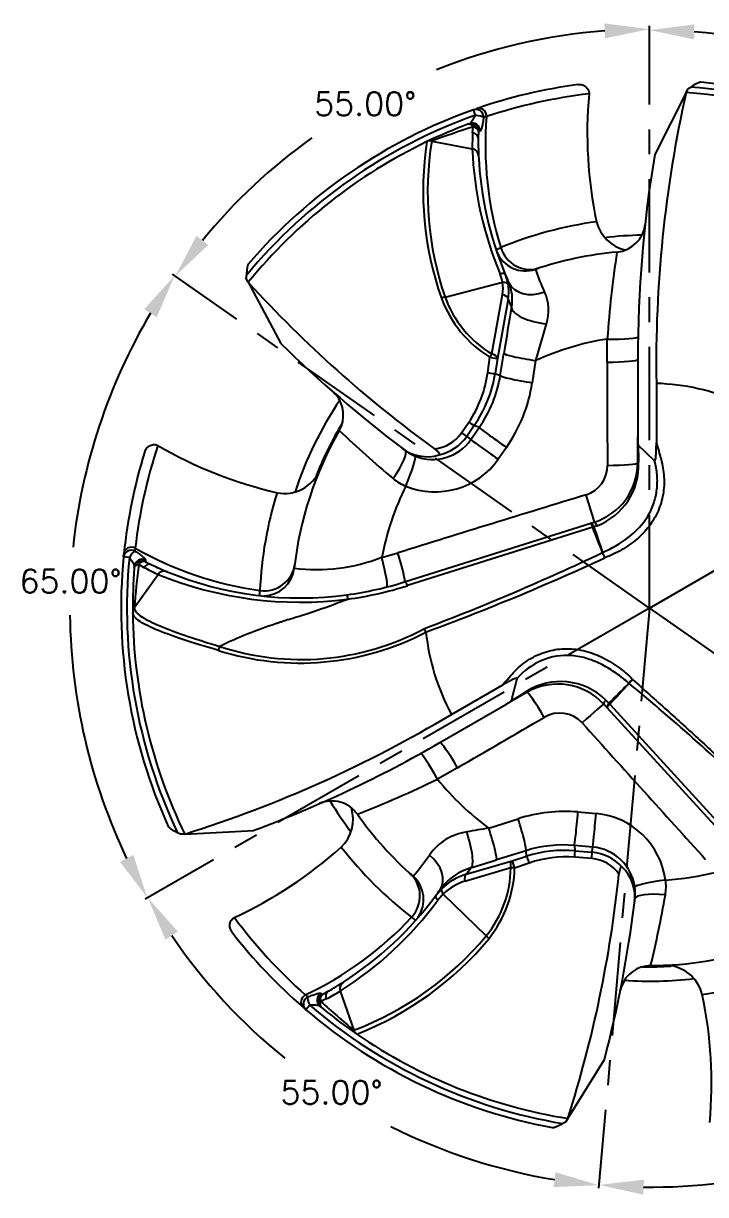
# Model space of a CAD drawing. Extents: x 0 to 22, y 0 to 19.5.
# Drawn here: x 16.077 to 18.821, y 2.826 to 7.535 of the extents above; entities that cross this region are included whole.
import ezdxf

# ---------------------------------------------------------------- set-up
doc = ezdxf.new("R2010")
doc.units = 0
doc.header["$LTSCALE"] = 0.5
doc.header["$MEASUREMENT"] = 0
doc.header["$PDMODE"] = 3
doc.linetypes.add('CENTER2', pattern=[1.125, 0.75, -0.125, 0.125, -0.125])
doc.layers.get('Defpoints').update_dxf_attribs({"color": 10, "linetype": 'CONTINUOUS'})
for name, color, linetype in [('CLine', 5, 'CENTER2'), ('Default', 7, 'CONTINUOUS'), ('Dims', 4, 'CONTINUOUS'), ('ODG-42431R1', 7, 'CONTINUOUS')]:
    doc.layers.add(name, color=color, linetype=linetype)
doc.styles.add('RomanS', font='romans')
doc.dimstyles.get("Standard").update_dxf_attribs({"dimtxt": 0.094, "dimasz": 0.18, "dimexe": 0.0625, "dimexo": 0.0625, "dimgap": 0.09, "dimtad": 0, "dimtih": 1, "dimtoh": 1, "dimdec": 4, "dimzin": 4, "dimdsep": 46, "dimtxsty": 'RomanS', "dimcen": 0.09, "dimazin": 1, "dimtfac": 1, "dimtdec": 4, "dimtofl": 0, "dimtmove": 0, "dimatfit": 0, "dimfxl": 1, "dimtolj": 1, "dimtzin": 0, "dimarcsym": 0})

# ---------------------------------------------------------------- blocks, each defined once
blk = doc.blocks.new('*D8')
at = {"layer": 'Defpoints', "color": 0, "transparency": 16777216}
for p in [(18.5952, 7.5256), (17.8629, 7.394), (16.6772, 6.5272), (18.5952, 5.1842), (18.5952, 5.1842)]:
    blk.add_point(p, dxfattribs=at)
at = {"layer": 'Dims', "color": 0, "lineweight": -2, "transparency": 16777216}
for start, end in [(94.4312, 111.5725), (125.6832, 140.5688)]:
    blk.add_arc((18.5952, 5.1842), 2.328, start, end, dxfattribs=at)
at = {"layer": 'Dims', "color": 0, "transparency": 16777216}
for points in [[(18.4142, 7.5352), (18.4165, 7.4752), (18.5952, 7.5121)], [(16.821, 6.6446), (16.7732, 6.6809), (16.6882, 6.5194)]]:
    blk.add_solid(points, dxfattribs=at)
at = {"layer": 'Dims', "color": 0, "transparency": 16777216, "insert": (17.4519, 7.2121), "char_height": 0.094, "attachment_point": 5, "style": 'RomanS'}
blk.add_mtext('\\A1;55.00°', dxfattribs=at)
blk = doc.blocks.new('*D9')
at = {"layer": 'Defpoints', "color": 0, "transparency": 16777216}
for p in [(16.6772, 6.5272), (18.5952, 5.1842), (18.5952, 5.1842), (16.2888, 4.8463), (16.5674, 4.0134)]:
    blk.add_point(p, dxfattribs=at)
at = {"layer": 'Dims', "color": 0, "lineweight": -2, "transparency": 16777216}
for start, end in [(149.4255, 173.963), (180.7091, 205.5745)]:
    blk.add_arc((18.5952, 5.1842), 2.331, start, end, dxfattribs=at)
at = {"layer": 'Dims', "color": 0, "transparency": 16777216}
for points in [[(16.5631, 6.3861), (16.6135, 6.3536), (16.6858, 6.5212)], [(16.5191, 4.1919), (16.466, 4.1639), (16.5765, 4.0187)]]:
    blk.add_solid(points, dxfattribs=at)
at = {"layer": 'Dims', "color": 0, "transparency": 16777216, "insert": (16.2667, 5.2923), "char_height": 0.094, "attachment_point": 5, "style": 'RomanS'}
blk.add_mtext('\\A1;65.00°', dxfattribs=at)
blk = doc.blocks.new('*D10')
at = {"layer": 'Defpoints', "color": 0, "transparency": 16777216}
for p in [(18.5952, 5.1842), (18.5952, 5.1842), (16.5674, 4.0134), (17.6725, 3.0452), (18.3911, 2.8516)]:
    blk.add_point(p, dxfattribs=at)
at = {"layer": 'Dims', "color": 0, "lineweight": -2, "transparency": 16777216}
for start, end in [(214.4283, 230.993), (243.4686, 260.5717)]:
    blk.add_arc((18.5952, 5.1842), 2.3295, start, end, dxfattribs=at)
at = {"layer": 'Dims', "color": 0, "transparency": 16777216}
for points in [[(16.6483, 3.8511), (16.6991, 3.8831), (16.5778, 4.0194)], [(18.2174, 2.9159), (18.2098, 2.8563), (18.3922, 2.8635)]]:
    blk.add_solid(points, dxfattribs=at)
at = {"layer": 'Dims', "color": 0, "transparency": 16777216, "insert": (17.3165, 3.237), "char_height": 0.094, "attachment_point": 5, "style": 'RomanS'}
blk.add_mtext('\\A1;55.00°', dxfattribs=at)
blk = doc.blocks.new('*D11')
at = {"layer": 'Defpoints', "color": 0, "transparency": 16777216}
for p in [(18.5952, 5.1842), (18.5952, 5.1842), (20.5132, 3.8412), (19.9306, 3.2769), (18.3911, 2.8516)]:
    blk.add_point(p, dxfattribs=at)
at = {"layer": 'Dims', "color": 0, "lineweight": -2, "transparency": 16777216}
for start, end in [(300.1483, 320.5693), (269.4307, 284.9099)]:
    blk.add_arc((18.5952, 5.1842), 2.3283, start, end, dxfattribs=at)
at = {"layer": 'Dims', "color": 0, "transparency": 16777216}
for points in [[(20.3697, 3.7235), (20.4174, 3.6872), (20.5024, 3.8487)], [(18.5706, 2.826), (18.5735, 2.886), (18.3923, 2.8647)]]:
    blk.add_solid(points, dxfattribs=at)
at = {"layer": 'Dims', "color": 0, "transparency": 16777216, "insert": (19.4879, 3.0338), "char_height": 0.094, "attachment_point": 5, "style": 'RomanS'}
blk.add_mtext('\\A1;60.00°', dxfattribs=at)
blk = doc.blocks.new('*D12')
at = {"layer": 'Defpoints', "color": 0, "transparency": 16777216}
for p in [(20.623, 6.3549), (18.5952, 5.1842), (18.5952, 5.1842), (20.8616, 4.647), (20.5132, 3.8412)]:
    blk.add_point(p, dxfattribs=at)
at = {"layer": 'Dims', "color": 0, "lineweight": -2, "transparency": 16777216}
for start, end in [(8.7397, 25.571), (329.429, 1.9661)]:
    blk.add_arc((18.5952, 5.1842), 2.3292, start, end, dxfattribs=at)
at = {"layer": 'Dims', "color": 0, "transparency": 16777216}
for points in [[(20.6697, 6.1755), (20.7228, 6.2035), (20.6123, 6.3487)], [(20.6258, 3.9833), (20.5754, 4.0158), (20.5031, 3.8482)]]:
    blk.add_solid(points, dxfattribs=at)
at = {"layer": 'Dims', "color": 0, "transparency": 16777216, "insert": (20.9142, 5.4011), "char_height": 0.094, "attachment_point": 5, "style": 'RomanS'}
blk.add_mtext('\\A1;65.00°', dxfattribs=at)
blk = doc.blocks.new('*D13')
at = {"layer": 'Defpoints', "color": 0, "transparency": 16777216}
for p in [(18.5952, 7.5256), (19.3901, 7.368), (20.623, 6.3549), (18.5952, 5.1842), (18.5952, 5.1842)]:
    blk.add_point(p, dxfattribs=at)
at = {"layer": 'Dims', "color": 0, "lineweight": -2, "transparency": 16777216}
for start, end in [(66.48, 85.5612), (34.4388, 53.0367)]:
    blk.add_arc((18.5952, 5.1842), 2.324, start, end, dxfattribs=at)
at = {"layer": 'Dims', "color": 0, "transparency": 16777216}
for points in [[(18.7739, 7.4712), (18.7762, 7.5312), (18.5952, 7.5082)], [(20.5373, 6.5144), (20.4865, 6.4824), (20.6078, 6.3462)]]:
    blk.add_solid(points, dxfattribs=at)
at = {"layer": 'Dims', "color": 0, "transparency": 16777216, "insert": (19.789, 7.1781), "char_height": 0.094, "attachment_point": 5, "style": 'RomanS'}
blk.add_mtext('\\A1;60.00°', dxfattribs=at)
blk = doc.blocks.new('SE')
at = {"layer": 'ODG-42431R1', "color": 7, "linetype": 'Continuous'}
for p, q in [((7.8124, 8.292), (7.6861, 8.0436)), ((7.8124, 8.292), (7.8203, 8.3076)), ((6.957, 8.2229), (6.9696, 8.2273)), ((6.9648, 8.2008), (6.957, 8.2229)), ((7.0095, 8.1955), (6.9976, 8.1913)), ((6.9349, 8.165), (6.9417, 8.1675)), ((6.9537, 8.1307), (6.9557, 8.155)), ((6.9771, 8.1349), (6.9762, 8.1083)), ((6.9835, 8.1373), (6.9771, 8.1349)), ((6.7891, 8.0973), (6.9522, 8.0664)), ((6.0513, 7.5292), (6.0431, 7.5447)), ((7.085, 7.5608), (7.0963, 7.5215)), ((6.0513, 7.5292), (6.1824, 7.2833)), ((6.8425, 7.4695), (7.074, 7.5291)), ((7.0309, 7.2411), (7.0738, 7.4795)), ((7.0961, 7.4617), (7.0532, 7.2233)), ((7.4945, 7.2084), (7.4952, 7.3012)), ((7.0141, 7.1659), (7.0225, 7.2279)), ((7.0532, 7.2233), (7.0438, 7.1626)), ((7.0649, 7.1541), (7.0792, 7.2434)), ((7.2071, 7.2142), (7.1934, 7.1252)), ((7.6177, 7.2191), (7.6177, 6.9084)), ((7.0438, 7.1626), (7.0649, 7.1541)), ((7.6926, 7.1226), (7.6925, 6.8853)), ((6.9086, 6.9235), (6.9384, 6.9668)), ((6.96, 6.9531), (6.9297, 6.9097)), ((6.9464, 6.8971), (6.98, 6.945)), ((6.98, 6.945), (6.96, 6.9531)), ((7.6177, 6.8035), (7.6177, 6.9084)), ((7.0896, 6.8652), (7.0565, 6.8178)), ((7.6853, 6.8108), (7.6194, 6.8749)), ((6.6799, 6.3246), (7.4285, 6.5606)), ((7.4285, 6.5606), (7.4428, 6.5651)), ((7.454, 6.5503), (7.4414, 6.5456)), ((7.4364, 6.544), (6.6921, 6.3094)), ((5.5965, 6.4607), (5.5953, 6.4482)), ((5.5495, 6.4247), (5.5508, 6.438)), ((5.5728, 6.4224), (5.5495, 6.4247)), ((5.6382, 6.4126), (5.6377, 6.4058)), ((5.6377, 6.4058), (5.6615, 6.3936)), ((6.5885, 6.4233), (6.653, 6.4414)), ((7.4762, 6.4426), (7.4763, 6.4426)), ((5.5927, 6.3802), (5.5932, 6.3875)), ((5.6317, 6.3827), (5.6104, 6.3948)), ((5.5925, 6.2203), (5.5925, 6.2185)), ((5.5865, 6.1999), (5.5865, 6.2018)), ((7.1313, 5.9352), (7.1087, 5.8462)), ((6.8681, 5.7917), (7.0748, 5.911)), ((7.1714, 5.8803), (7.0873, 5.8317)), ((7.4887, 5.8496), (7.5018, 5.8367)), ((6.8219, 5.6785), (7.0873, 5.8317)), ((7.4945, 5.8176), (7.4807, 5.8327)), ((7.9851, 5.2822), (7.4945, 5.8176)), ((7.5054, 5.8326), (7.9937, 5.2997)), ((6.8928, 5.5773), (6.8122, 5.5315)), ((7.0188, 5.3346), (7.1364, 5.3721)), ((7.3773, 5.3995), (7.4501, 5.3932)), ((5.7955, 5.3107), (6.0738, 5.3256)), ((5.7955, 5.3107), (5.778, 5.3098)), ((7.1684, 5.2438), (7.0501, 5.2068)), ((7.1708, 5.2215), (7.1684, 5.2438)), ((7.3629, 5.2648), (7.3652, 5.2434)), ((7.4365, 5.2583), (7.3629, 5.2648)), ((7.3652, 5.2434), (7.4339, 5.2375)), ((6.9279, 5.149), (7.1128, 5.203)), ((7.1128, 5.203), (7.1708, 5.2215)), ((7.1813, 5.194), (7.1226, 5.1741)), ((7.4325, 5.2123), (7.3641, 5.2177)), ((7.107, 5.1745), (6.9222, 5.1205)), ((6.8043, 5.0623), (6.8284, 5.0901)), ((6.8353, 5.0693), (7.0086, 4.9009)), ((6.2804, 4.6637), (6.2901, 4.6555)), ((6.3439, 4.6702), (6.3491, 4.6659)), ((6.3491, 4.6659), (6.3727, 4.6784)), ((6.4209, 4.6787), (6.4757, 4.5219)), ((6.2983, 4.6223), (6.283, 4.6045)), ((6.3442, 4.6144), (6.3386, 4.619)), ((6.3645, 4.6478), (6.3424, 4.6373)), ((6.283, 4.6045), (6.2729, 4.6132)), ((7.3366, 4.1671), (7.484, 4.4035)), ((7.3366, 4.1671), (7.3273, 4.1522))]:
    blk.add_line(p, q, dxfattribs=at)
for centre, radius, start, end in [((7.6645, 6.2191), 2.125, 97.777, 109.088), ((12.6769, 7.2029), 4.985, 167.3798, 180.9228), ((7.6645, 6.2191), 2.0781, 60.5323, 85.9205), ((7.669, 8.5632), 0.297, 300.6194, 302.9974), ((7.6645, 6.2191), 2.1016, 54.4493, 85.4626), ((7.6645, 6.2191), 2.125, 54.4493, 84.404), ((7.6645, 6.2192), 2.082, 96.6959, 108.3368), ((9.1463, 8.1306), 1.7316, 174.8173, 191.9312), ((7.6645, 6.2191), 2.1016, 109.4493, 140.4626), ((7.6645, 6.2191), 2.125, 109.4493, 139.404), ((8.417, 8.0811), 1.4122, 175.3527, 196.9861), ((7.6645, 6.2191), 2.0781, 110.5547, 115.5027), ((8.7127, 2.8168), 5.6199, 108.2181, 110.0159), ((8.1761, 8.0712), 1.2239, 177.2158, 180.2264), ((8.3761, 8.1019), 1.4, 179.7389, 182.6512), ((7.6645, 6.2191), 2.0781, 115.5027, 140.9205), ((8.0542, 7.8964), 1.2997, 171.2218, 199.3701), ((6.7832, 8.0666), 0.0312, 79.2801, 115.5027), ((8.0687, 7.8902), 1.2963, 170.8056, 198.9346), ((8.4167, 8.1276), 1.4658, 182.3946, 202.6759), ((6.9464, 8.0357), 0.0313, 2.6512, 79.2801), ((8.3761, 8.1019), 1.4, 182.6512, 202.7386), ((12.6177, 7.2191), 5, 170.5095, 180), ((7.6645, 6.2191), 1.568, 97.7877, 112.4225), ((7.6019, 7.8097), 0.1543, 193.8942, 257.0755), ((7.5229, 7.7752), 0.125, 275.2002, 353.7711), ((12.6177, 7.2191), 5, 173.7711, 173.7713), ((7.6645, 6.2191), 1.5, 91.1479, 96.8364), ((7.1661, 7.7), 0.125, 202.5732, 288.6011), ((7.6645, 6.2191), 1.4375, 95.2002, 108.6011), ((11.8433, 6.9923), 4.3591, 171.3119, 175.9365), ((5.7469, 7.5673), 0.297, 355.6194, 357.9974), ((6.92, 7.5022), 0.1564, 9.8811, 22.6947), ((8.3761, 8.1019), 1.4, 202.7386, 204.2292), ((7.9299, 7.8208), 0.7624, 198.2905, 205.6433), ((9.7054, 10.8611), 4.9451, 222.3593, 234.0123), ((6.9322, 7.5051), 0.1439, 349.7537, 9.596), ((6.924, 7.4922), 0.1748, 349.9477, 9.65), ((6.9467, 7.4612), 0.1665, 348.9408, 23.4037), ((7.0796, 7.4158), 0.1794, 342.5713, 24.7444), ((7.2693, 7.6281), 0.4702, 200.2492, 238.3473), ((7.2595, 7.6214), 0.4437, 200.0088, 238.9894), ((8.5612, 8.073), 1.5875, 202.6474, 203.9209), ((20.7101, 5.0736), 13.8025, 170.17306, 170.95516), ((-11.299, 12.7652), 19.3208, 343.30315, 343.76023), ((7.6645, 6.2191), 1.0952, 98.8955, 114.687), ((9.6864, 10.8501), 5, 225.5095, 232.8752), ((141.0232, 7.3957), 133.5288, 180.080377, 180.258587), ((6.5571, 7.2257), 0.4609, 325.8353, 352.5434), ((6.5503, 7.2385), 0.4993, 325.1394, 351.267), ((6.569, 7.2337), 0.5022, 324.916, 350.8891), ((6.5805, 7.2192), 0.62, 325.1911, 351.2821), ((7.6645, 6.2191), 0.9039, 66.6364, 88.2218), ((6.316, 7.0016), 0.1154, 40.976, 47.1115), ((6.3086, 6.9957), 0.125, 330.2002, 40.8394), ((7.6645, 6.2191), 1.5, 146.1479, 161.8239), ((7.6645, 6.2191), 1.4375, 150.2002, 173.6011), ((7.6645, 6.2191), 1.4421, 148.921, 158.389), ((9.3976, 10.0522), 4.3138, 226.2981, 230.1522), ((6.7854, 7.0093), 0.1502, 275.4537, 325.1473), ((6.7928, 7.0044), 0.1875, 248.0757, 325.0586), ((6.7769, 7.0166), 0.1865, 282.9037, 325.0252), ((9.8398, 10.7426), 4.8125, 232.7932, 233.0423), ((7.7842, 6.9004), 0.1667, 177.2499, 188.7963), ((7.6645, 6.2191), 2.125, 162.777, 174.088), ((7.6644, 6.2192), 2.082, 161.6959, 173.3368), ((6.5583, 8.3699), 1.7316, 239.8173, 256.9312), ((6.7712, 6.9936), 0.1657, 231.7446, 286.6215), ((9.6864, 10.8501), 5, 232.8752, 233.0533), ((6.7916, 7.0013), 0.1841, 233.0668, 248.0314), ((10.392, 6.9116), 2.7728, 180.7586, 182.1956), ((6.8033, 6.9965), 0.3099, 247.6498, 324.7901), ((7.3734, 6.7913), 0.1223, 287.6592, 0.8198), ((7.3677, 6.8035), 0.25, 287.5, 0), ((7.3607, 6.7938), 0.2607, 290.9517, 2.5459), ((6.1965, 6.8345), 0.1543, 258.8942, 336.5049), ((6.7484, 6.8772), 0.1788, 229.9765, 249.3637), ((7.6645, 6.2191), 1.0952, 153.3801, 169.2584), ((7.6645, 6.2191), 1.568, 162.7877, 177.4225), ((57.3213, -156.6957), 170.8245, 106.988257, 107.254141), ((-2.7423, 2.4958), 10.9542, 21.11872, 21.68879), ((23.1415, 11.804), 16.5573, 198.51735, 198.89355), ((6.295, 7.6881), 1.4122, 240.3527, 261.9861), ((7.6645, 6.2191), 2.125, 174.4493, 204.404), ((7.6645, 6.2191), 2.1016, 174.4493, 205.4626), ((6.3243, 7.1075), 0.7334, 263.0834, 291.1156), ((3.2178, 15.4388), 9.9533, 290.83363, 295.3308), ((3.4069, 15.2337), 9.7102, 290.23804, 294.83289), ((7.6645, 6.2191), 2.0781, 175.5547, 180.4789), ((11.2703, 5.7237), 5.6995, 173.2375, 175.0018), ((6.2025, 7.4662), 1.2246, 242.2164, 245.1743), ((6.2589, 7.6598), 1.4, 244.7389, 247.6014), ((6.2589, 7.6598), 1.4, 247.6014, 277.8135), ((6.1118, 6.3933), 0.125, 270.8148, 353.6011), ((-34.432, 34.8622), 49.217, 324.41212, 324.60436), ((6.2589, 7.7553), 1.5123, 247.8334, 277.2942), ((6.2589, 7.6598), 1.4, 277.8135, 287.5), ((6.2532, 7.6993), 1.4576, 277.7966, 287.5236), ((5.1819, 9.551), 3.5317, 286.9498, 291.0593), ((7.6645, 6.2191), 2.0781, 180.5305, 205.9205), ((6.26, 7.0872), 1.0889, 252.419, 297.6803), ((6.7498, 4.3724), 1.8781, 108.2713, 115.6729), ((6.2638, 7.0581), 1.0457, 251.737, 298.1812), ((7.6645, 6.2191), 0.9039, 186.1069, 208.2218), ((7.3078, 5.666), 0.2578, 45.4148, 122.7931), ((7.2964, 5.6638), 0.25, 42.5, 120), ((-6.6396, 20.0439), 20.0456, 314.86698, 315.19068), ((17.0297, -2.9009), 12.9223, 136.97631, 137.48007), ((2.6517, -0.1255), 7.7983, 45.45111, 50.78004), ((5.8162, 8.0168), 2.5262, 300.7704, 302.3536), ((7.3041, 5.675), 0.1222, 42.5734, 120.8351), ((4.3064, 10.0681), 4.985, 287.3798, 300.9228), ((-62.0675, 124.6243), 137.578, 300.08242, 300.250348), ((167.5389, 150.0341), 215.5506, 222.016089, 222.212896), ((4.3219, 10.0087), 5, 290.5095, 300), ((4.9056, 9.4515), 4.3591, 291.3119, 295.9365), ((7.6645, 6.2191), 1.0952, 218.8955, 233.869), ((6.3877, 5.3185), 0.125, 35.2002, 113.7711), ((4.3219, 10.0087), 5, 293.7711, 293.7713), ((7.6645, 6.2191), 1.5, 211.1479, 216.8369), ((6.3184, 5.3696), 0.1543, 313.8942, 17.0755), ((7.6645, 6.2191), 1.4375, 215.2002, 228.6011), ((7.3253, 4.783), 0.6187, 85.171, 107.7716), ((7.422, 5.0846), 0.3099, 7.6498, 84.7901), ((10.0564, -12.6547), 18.2439, 99.5844, 99.86804), ((5.6322, 5.051), 0.297, 60.6194, 62.9974), ((6.9622, 5.0998), 0.2219, 98.4049, 145.3201), ((5.2683, 6.5466), 1.7316, 294.8173, 311.9312), ((7.6645, 6.2191), 1.568, 217.7877, 232.4225), ((7.3183, 4.7643), 0.5024, 84.918, 107.3683), ((7.3228, 4.7466), 0.4986, 85.1236, 107.7484), ((2.6594, 5.8413), 4.8125, 352.7932, 353.0423), ((7.4177, 5.0518), 0.1865, 42.9037, 85.0252), ((7.4203, 5.0715), 0.1875, 8.0757, 85.0586), ((6.1454, 5.6476), 0.7616, 318.2892, 326.3946), ((2.3392, 20.228), 15.7426, 287.01768, 287.41208), ((7.3305, 4.7606), 0.4584, 85.7973, 108.993), ((7.4198, 5.0627), 0.1502, 35.4537, 85.1473), ((6.6313, 5.0471), 0.125, 325.2451, 48.6011), ((7.0121, 4.9497), 0.2343, 106.2323, 142.6827), ((6.9947, 4.9227), 0.2359, 106.4432, 134.8102), ((5.6028, 6.1321), 1.65, 323.4276, 324.53), ((6.6616, 5.1803), 0.4455, 321.1667, 359.2591), ((6.6456, 5.1874), 0.4772, 321.5838, 358.3997), ((2.6241, 5.6656), 4.9451, 342.3592, 354.0124), ((7.4405, 5.0583), 0.1657, 351.7446, 46.6215), ((7.6645, 6.2191), 1.0952, 273.3801, 284.2584), ((5.6782, 5.894), 1.4, 323.5502, 324.8205), ((7.0121, 4.9497), 0.2343, 142.6827, 143.9968), ((6.9797, 4.9239), 0.2049, 106.2989, 134.7954), ((7.4236, 5.0721), 0.1841, 353.0668, 8.0314), ((7.5527, 5.0968), 0.1788, 349.9765, 9.3637), ((5.6356, 5.9163), 1.4657, 302.3946, 323.4914), ((5.6782, 5.894), 1.4, 302.6512, 323.5502), ((6.9923, 4.9122), 0.2221, 134.9748, 143.5006), ((2.6431, 5.6546), 5, 352.8752, 353.0533), ((3.4785, 5.8035), 4.3138, 346.2981, 350.1522), ((2.6431, 5.6546), 5, 345.5095, 352.8752), ((7.6645, 6.2191), 2.082, 216.6959, 228.3368), ((5.6757, 5.9399), 1.4122, 295.3527, 316.9861), ((7.6645, 6.2191), 2.125, 217.777, 229.088), ((6.0163, 5.732), 1.2944, 290.7922, 320.0551), ((6.0172, 5.7176), 1.2993, 291.2219, 320.4814), ((7.6645, 6.2191), 1.4375, 270.2002, 288.6011), ((7.67, 4.6567), 0.125, 90.2002, 160.8394), ((7.6645, 6.2191), 1.4421, 268.921, 273.4086), ((7.7272, 4.6286), 0.1543, 13.8942, 91.5049), ((7.6645, 6.2191), 1.568, 277.7877, 292.4225), ((5.6782, 5.894), 1.4, 299.7389, 302.6512), ((6.4504, 4.689), 0.0312, 122.6512, 199.2801), ((7.6645, 6.2191), 1.5, 266.1479, 276.8372), ((5.8048, 5.7361), 1.2239, 297.2158, 300.2264), ((7.6611, 4.66), 0.1154, 160.976, 167.1115), ((6.1828, 4.3077), 1.7316, 354.8173, 11.9312), ((7.6645, 6.2191), 2.1016, 229.4493, 260.4626), ((10.2244, 8.9868), 5.8299, 228.25049, 229.98353), ((7.6645, 6.2191), 2.125, 229.4493, 259.404), ((7.6645, 6.2191), 2.0781, 230.5547, 235.5027), ((6.5052, 4.5322), 0.0313, 199.2801, 235.5027), ((7.6645, 6.2191), 2.0781, 235.5027, 260.9205), ((7.4558, 3.8844), 0.297, 115.6194, 117.9974)]:
    blk.add_arc(centre, radius, start, end, dxfattribs=at)
for centre, major_axis, ratio, start_param, end_param in [((6.9674, 8.1934), (-0.0104, 0.0295), 0.964994, 4.31586, 6.283185), ((6.9674, 8.1934), (-0.031, 0.004), 0.224669, 3.392485, 4.825158), ((6.9798, 8.1978), (-0.0102, 0.0295), 0.943535, 4.324905, 6.283185), ((6.9459, 8.1357), (-0.011, 0.0293), 0.99897, 4.329417, 6.283185), ((6.9459, 8.1357), (-0.011, 0.0293), 0.578089, 5.200578, 6.283185), ((6.9526, 8.1382), (-0.0109, 0.0293), 0.987231, 4.332709, 6.283185), ((6.9459, 8.1357), (0.0312, -0.0019), 0.662047, 0.056183, 1.292637), ((6.9449, 8.1084), (-0.0312, 0.0001), 0.742867, 3.141593, 4.43148), ((7.1817, 7.7052), (0.0386, -0.1189), 0.967337, 4.706018, 6.283185), ((7.0561, 7.5487), (-0.0288, -0.0121), 0.339294, 3.141593, 4.28817), ((7.0656, 7.5161), (0.0308, 0.0052), 0.387112, 0.019951, 1.227681), ((7.2135, 7.5786), (0.114, 0.0513), 0.738, 3.141593, 4.636613), ((6.8341, 7.4566), (-0.0295, -0.0102), 0.330246, 4.309417, 4.799554), ((7.0653, 7.4665), (0.0308, -0.0055), 0.465477, 0.049304, 1.375811), ((7.2335, 7.41), (0.1232, -0.0214), 0.36164, 3.188396, 4.916245), ((7.4935, 7.3119), (-0.125, 0.0023), 0.085859, 1.585831, 3.141593), ((7.0224, 7.2281), (-0.0168, -0.0264), 0.007681, 1.567197, 2.0898), ((7.0224, 7.2281), (0.0309, -0.0048), 0.006368, 4.717992, 6.239551), ((7.0224, 7.2281), (0.0308, -0.0055), 0.465477, 0.049304, 1.375811), ((7.2026, 7.2241), (0.1234, -0.0197), 0.07255, 3.185341, 4.760832), ((7.4927, 7.2191), (-0.125, 0), 0.085906, 1.58556, 3.141593), ((7.013, 7.1675), (0.0309, -0.0048), 0.045391, 4.75508, 6.239507), ((7.1883, 7.1349), (0.1234, -0.0197), 0.070123, 3.185334, 4.764298), ((6.9042, 6.9276), (0.0256, -0.0179), 0.027694, 4.905887, 6.239535), ((6.9344, 6.971), (0.0256, -0.0179), 0.035441, 4.893917, 6.239525), ((7.0823, 6.8734), (0.1023, -0.0718), 0.020098, 3.185235, 4.797315), ((7.0487, 6.8254), (0.1023, -0.0718), 0.014465, 3.18523, 4.798451), ((6.6059, 6.7542), (-0.0751, -0.0999), 0.243747, 1.614335, 3.141593), ((6.6757, 6.7147), (-0.047, -0.1158), 0.086882, 1.563873, 3.130367), ((7.4927, 6.8035), (-0.125, 0), 0.08364, 1.59539, 3.141593), ((7.6489, 6.8035), (-0.0313, 0), 0.129258, 5.801101, 6.283185), ((7.4052, 6.6843), (-0.0376, 0.1192), 0.017641, 3.141593, 4.62692), ((7.4379, 6.5308), (-0.0094, 0.0298), 0.274808, 5.142859, 6.283185), ((7.4379, 6.5308), (-0.0094, 0.0298), 0.089944, 5.144498, 6.283185), ((7.4522, 6.5353), (-0.0094, 0.0298), 0.220669, 5.170151, 6.283185), ((7.4379, 6.5308), (0.029, 0.0116), 0.414213, 1.287034, 1.458077), ((5.5806, 6.4217), (0.0311, -0.003), 0.964994, 1.174267, 3.141593), ((5.5819, 6.4348), (0.0311, -0.0032), 0.943535, 1.183313, 3.141593), ((5.5806, 6.4217), (0.0167, 0.0264), 0.224669, 0.250892, 1.683565), ((5.6238, 6.3778), (0.0312, -0.0024), 0.99897, 1.187824, 3.141593), ((5.6244, 6.3849), (0.0311, -0.0025), 0.987231, 1.191116, 3.141593), ((5.6238, 6.3778), (0.0149, 0.0275), 0.662047, 0.056183, 1.292637), ((6.5778, 6.4253), (-0.0313, 0.121), 0.078898, 3.141593, 4.675235), ((6.6423, 6.4438), (-0.0376, 0.1192), 0.075631, 3.141593, 4.668937), ((7.4778, 6.4293), (0.0116, -0.029), 0.122108, 1.243073, 1.994903), ((7.4778, 6.4293), (0.0115, -0.0291), 0.123891, 1.243728, 1.995331), ((5.6238, 6.3778), (-0.0312, 0.0024), 0.578089, 5.200578, 6.283185), ((5.6481, 6.3654), (0.0133, 0.0283), 0.742867, 0, 1.289887), ((5.7135, 6.3365), (0.0119, 0.0289), 0.995313, 0, 1.336784), ((6.1137, 6.4096), (0.1241, -0.0152), 0.967337, 4.706018, 6.283185), ((6.6893, 6.2948), (-0.0094, 0.0298), 0.248336, 5.144494, 6.283185), ((6.4535, 6.2418), (-0.0042, 0.031), 0.025382, 0, 1.120216), ((5.6177, 6.202), (-0.0312, -0.0003), 0.991974, 5.645907, 6.283185), ((5.6177, 6.2002), (-0.0312, -0.0003), 0.989011, 5.641637, 6.283185), ((6.7552, 6.1219), (0.0152, -0.0273), 0.317876, 1.437269, 1.946742), ((5.9502, 6.0511), (-0.0088, -0.03), 0.586675, 4.405824, 4.944598), ((7.5947, 5.9222), (-0.022, -0.0222), 0.187074, 4.416627, 5.136485), ((7.5947, 5.9222), (-0.0209, -0.0233), 0.171895, 4.407536, 5.12976), ((7.1558, 5.9074), (-0.0156, 0.0271), 0.10848, 2.650296, 3.141593), ((7.2339, 5.772), (0.0625, -0.1083), 0.083773, 1.59493, 3.141593), ((7.5037, 5.8538), (0.023, 0.0211), 0.251096, 2.031777, 3.141593), ((7.3885, 5.7482), (-0.0922, -0.0844), 0.025755, 3.141593, 4.629001), ((7.5175, 5.8387), (0.023, 0.0211), 0.321351, 2.000122, 3.141593), ((7.5175, 5.8387), (0.023, 0.0211), 0.13027, 2.002904, 3.141593), ((7.5175, 5.8387), (-0.0231, 0.0211), 0.411746, 1.23707, 1.415607), ((6.8844, 5.5703), (0.0625, -0.1083), 0.085906, 1.58556, 3.141593), ((6.8037, 5.5246), (0.0605, -0.1094), 0.085859, 1.585831, 3.141593), ((7.1306, 5.3629), (-0.0374, 0.1193), 0.066242, 3.185322, 4.769184), ((7.3737, 5.3892), (0.011, 0.1245), 0.021538, 3.185236, 4.796962), ((7.4474, 5.3827), (0.011, 0.1245), 0.014465, 3.18523, 4.798451), ((7.0123, 5.3258), (-0.0374, 0.1193), 0.070189, 3.185334, 4.764209), ((6.9088, 5.2937), (-0.0366, 0.1195), 0.222357, 3.186347, 4.859904), ((7.3625, 5.2123), (0.0027, 0.0311), 0.037398, 4.889632, 6.239522), ((7.4312, 5.2064), (0.0027, 0.0311), 0.027694, 4.905887, 6.239535), ((6.7203, 5.1595), (-0.1022, 0.072), 0.711329, 3.141593, 4.631246), ((7.1222, 5.1732), (-0.0088, 0.03), 0.46149, 0.049188, 1.394691), ((7.1222, 5.1732), (-0.0095, 0.0298), 0.020953, 4.733309, 6.239542), ((7.1803, 5.1917), (-0.0095, 0.0298), 0.054453, 4.770807, 6.239487), ((6.619, 5.058), (0.0836, 0.0929), 0.967337, 4.706018, 6.283185), ((6.9373, 5.1192), (-0.0088, 0.03), 0.46149, 0.049188, 1.394691), ((7.1222, 5.1732), (-0.0312, 0.0011), 0.026755, 4.699712, 5.220352), ((6.8505, 5.068), (-0.022, 0.0222), 0.340196, 0.011775, 1.191228), ((7.7297, 5.115), (0.1238, 0.0173), 0.086882, 1.563873, 3.130367), ((6.8295, 5.0437), (0.0251, -0.0186), 0.313069, 3.141593, 4.284271), ((7.7305, 5.0348), (0.1241, -0.0151), 0.243747, 1.614335, 3.141593), ((7.0238, 4.8996), (-0.024, 0.02), 0.30432, 1.160278, 1.645772), ((6.2933, 4.6369), (-0.0205, -0.0236), 0.943535, 4.324905, 6.283185), ((6.3585, 4.643), (-0.0199, -0.0241), 0.987231, 4.332709, 6.283185), ((6.3641, 4.6385), (-0.0199, -0.0241), 0.99897, 4.329417, 6.283185), ((6.3641, 4.6385), (-0.0139, 0.028), 0.662047, 0.056183, 1.292637), ((6.3882, 4.6513), (0.0155, -0.0271), 0.742867, 3.141593, 4.43148), ((6.3033, 4.6282), (-0.0203, -0.0237), 0.964994, 4.31586, 6.283185), ((6.3033, 4.6282), (0.0121, -0.0288), 0.224669, 3.392485, 4.825158), ((6.3641, 4.6385), (0.0199, 0.0241), 0.578089, 2.058985, 3.141593)]:
    blk.add_ellipse(centre, major_axis=major_axis, ratio=ratio, start_param=start_param, end_param=end_param, dxfattribs=at)
for points, knots in [([(7.377, 8.3246), (7.38, 8.325), (7.3829, 8.325), (7.3888, 8.3244), (7.3917, 8.3238), (7.3972, 8.322), (7.3999, 8.3208), (7.4048, 8.3181), (7.407, 8.3165), (7.4133, 8.3111), (7.4167, 8.3069), (7.42, 8.2998), (7.4208, 8.2973), (7.4218, 8.2923), (7.422, 8.2897), (7.4217, 8.2871)], [0, 0, 0, 0, 0.125, 0.125, 0.25, 0.25, 0.375, 0.375, 0.5, 0.5, 0.75, 0.75, 0.875, 0.875, 1, 1, 1, 1]), ([(7.8717, 8.334), (7.8715, 8.334), (7.871, 8.3341), (7.8701, 8.334), (7.869, 8.3338), (7.8677, 8.3334), (7.8663, 8.333), (7.8646, 8.3324), (7.8629, 8.3317), (7.8609, 8.3309), (7.8588, 8.33), (7.8565, 8.3289), (7.8536, 8.3274), (7.8496, 8.3254), (7.8444, 8.3225), (7.838, 8.3187), (7.8333, 8.3157), (7.8308, 8.3141)], [0, 0, 0, 0, 0.035822, 0.073267, 0.112471, 0.153553, 0.196614, 0.241743, 0.289013, 0.338491, 0.39023, 0.444279, 0.500678, 0.592387, 0.706197, 0.842092, 1, 1, 1, 1]), ([(6.9417, 8.1675), (6.943, 8.168), (6.9448, 8.1696), (6.9485, 8.1738), (6.9506, 8.1765), (6.9547, 8.1826), (6.9568, 8.1859), (6.9609, 8.1931), (6.9629, 8.1968), (6.9648, 8.2008)], [0, 0, 0, 0, 0.25, 0.25, 0.5, 0.5, 0.75, 0.75, 1, 1, 1, 1]), ([(6.9976, 8.1913), (6.9967, 8.1843), (6.9957, 8.1777), (6.994, 8.1684), (6.9934, 8.1654), (6.9922, 8.1598), (6.9915, 8.1572), (6.9903, 8.1522), (6.9896, 8.15), (6.9883, 8.1459), (6.9877, 8.1441), (6.9858, 8.1396), (6.9846, 8.1377), (6.9835, 8.1373)], [0, 0, 0, 0, 0.25, 0.25, 0.375, 0.375, 0.5, 0.5, 0.625, 0.625, 0.75, 0.75, 1, 1, 1, 1]), ([(7.0475, 7.6606), (7.0474, 7.6609), (7.049, 7.6617), (7.0553, 7.6643), (7.06, 7.6662), (7.0665, 7.6686)], [0, 0, 0, 0, 0.5, 0.5, 1, 1, 1, 1]), ([(6.051, 7.6019), (6.0508, 7.6017), (6.0505, 7.6013), (6.0501, 7.6005), (6.0496, 7.5995), (6.0491, 7.5983), (6.0487, 7.5968), (6.0482, 7.5952), (6.0477, 7.5933), (6.0473, 7.5913), (6.0469, 7.589), (6.0464, 7.5865), (6.046, 7.5832), (6.0454, 7.5788), (6.0447, 7.5729), (6.0442, 7.5655), (6.0439, 7.5599), (6.0438, 7.557)], [0, 0, 0, 0, 0.035822, 0.073267, 0.112471, 0.153553, 0.196614, 0.241743, 0.289013, 0.338491, 0.39023, 0.444279, 0.500678, 0.592387, 0.706197, 0.842092, 1, 1, 1, 1]), ([(5.6348, 6.8483), (5.6357, 6.8512), (5.6369, 6.8539), (5.64, 6.859), (5.6418, 6.8613), (5.6457, 6.8656), (5.6479, 6.8675), (5.6525, 6.8708), (5.6549, 6.8722), (5.6624, 6.8756), (5.6676, 6.8768), (5.6755, 6.8769), (5.6781, 6.8766), (5.683, 6.8753), (5.6855, 6.8744), (5.6878, 6.873)], [0, 0, 0, 0, 0.125, 0.125, 0.25, 0.25, 0.375, 0.375, 0.5, 0.5, 0.75, 0.75, 0.875, 0.875, 1, 1, 1, 1]), ([(7.6925, 6.8853), (7.6989, 6.8625), (7.7052, 6.8397), (7.7175, 6.794), (7.7219, 6.7706), (7.7247, 6.7234), (7.7234, 6.7001), (7.7154, 6.6537), (7.7086, 6.6309), (7.6898, 6.5878), (7.6776, 6.567), (7.6486, 6.5288), (7.632, 6.5115), (7.5946, 6.4798), (7.5737, 6.4655), (7.5306, 6.4409), (7.5082, 6.4302), (7.4849, 6.4214)], [0, 0, 0, 0, 0.125, 0.125, 0.25, 0.25, 0.375, 0.375, 0.5, 0.5, 0.625, 0.625, 0.75, 0.75, 0.875, 0.875, 1, 1, 1, 1]), ([(7.6853, 6.8108), (7.6859, 6.8101), (7.6866, 6.8103), (7.6876, 6.8117), (7.688, 6.8128), (7.689, 6.8165), (7.6895, 6.8195), (7.6903, 6.8257), (7.6906, 6.829), (7.6912, 6.8356), (7.6914, 6.839), (7.6919, 6.8493), (7.6922, 6.8563), (7.6925, 6.8707), (7.6925, 6.878), (7.6925, 6.8853)], [0, 0, 0, 0, 0.0625, 0.0625, 0.125, 0.125, 0.25, 0.25, 0.375, 0.375, 0.5, 0.5, 0.75, 0.75, 1, 1, 1, 1]), ([(6.8186, 6.8348), (6.8194, 6.8351), (6.82, 6.8355), (6.8208, 6.8367), (6.8209, 6.8374), (6.8206, 6.8391), (6.8202, 6.8402), (6.8189, 6.8423), (6.818, 6.8435), (6.815, 6.8472), (6.8122, 6.8498), (6.8063, 6.8548), (6.803, 6.8573), (6.7996, 6.8598)], [0, 0, 0, 0, 0.125, 0.125, 0.25, 0.25, 0.375, 0.375, 0.5, 0.5, 0.75, 0.75, 1, 1, 1, 1]), ([(7.4763, 6.4426), (7.5129, 6.4588), (7.5475, 6.4787), (7.6113, 6.5276), (7.6381, 6.556), (7.668, 6.6058), (7.6759, 6.6231), (7.6882, 6.6592), (7.6924, 6.6781), (7.6968, 6.7159), (7.6971, 6.7349), (7.694, 6.7731), (7.6905, 6.7924), (7.6853, 6.8108)], [0, 0, 0, 0, 0.25, 0.25, 0.5, 0.5, 0.625, 0.625, 0.75, 0.75, 0.875, 0.875, 1, 1, 1, 1]), ([(5.5932, 6.3875), (5.5933, 6.3889), (5.5927, 6.3911), (5.5904, 6.3963), (5.5888, 6.3993), (5.5851, 6.4056), (5.5829, 6.4089), (5.5781, 6.4156), (5.5756, 6.419), (5.5728, 6.4224)], [0, 0, 0, 0, 0.25, 0.25, 0.5, 0.5, 0.75, 0.75, 1, 1, 1, 1]), ([(5.5953, 6.4482), (5.6013, 6.4444), (5.6068, 6.4407), (5.6145, 6.4352), (5.617, 6.4334), (5.6216, 6.4299), (5.6237, 6.4283), (5.6276, 6.425), (5.6294, 6.4235), (5.6325, 6.4206), (5.6339, 6.4192), (5.6371, 6.4156), (5.6383, 6.4137), (5.6382, 6.4126)], [0, 0, 0, 0, 0.25, 0.25, 0.375, 0.375, 0.5, 0.5, 0.625, 0.625, 0.75, 0.75, 1, 1, 1, 1]), ([(6.0973, 6.2691), (6.0971, 6.2692), (6.097, 6.2709), (6.0973, 6.2777), (6.0976, 6.2828), (6.0982, 6.2897)], [0, 0, 0, 0, 0.5, 0.5, 1, 1, 1, 1]), ([(5.5925, 6.2185), (5.5929, 6.2088), (5.6011, 6.1988), (5.6327, 6.1768), (5.6555, 6.165), (5.715, 6.1393), (5.752, 6.1252), (5.836, 6.0961), (5.8834, 6.0809), (5.9361, 6.0651)], [0, 0, 0, 0, 0.25, 0.25, 0.5, 0.5, 0.75, 0.75, 1, 1, 1, 1]), ([(5.9311, 6.0492), (5.8779, 6.0643), (5.8302, 6.079), (5.7456, 6.1072), (5.7084, 6.1209), (5.6488, 6.1462), (5.6259, 6.1579), (5.5946, 6.1799), (5.5866, 6.19), (5.5865, 6.1999)], [0, 0, 0, 0, 0.25, 0.25, 0.5, 0.5, 0.75, 0.75, 1, 1, 1, 1]), ([(6.2115, 6.1727), (6.203, 6.17), (6.1946, 6.1672), (6.182, 6.1628), (6.1778, 6.1614), (6.1715, 6.1593), (6.1694, 6.1586), (6.1652, 6.1572), (6.1631, 6.1565), (6.161, 6.1558)], [0, 0, 0, 0, 0.5, 0.5, 0.75, 0.75, 0.875, 0.875, 1, 1, 1, 1]), ([(7.0748, 5.911), (7.083, 5.9205), (7.0912, 5.9299), (7.1079, 5.9487), (7.1161, 5.9582), (7.1422, 5.985), (7.1615, 6.0004), (7.2037, 6.0263), (7.2265, 6.0366), (7.2736, 6.051), (7.2985, 6.0551), (7.348, 6.0566), (7.3731, 6.0542), (7.423, 6.0429), (7.447, 6.0343), (7.4938, 6.0121), (7.5168, 5.9983), (7.5591, 5.9679), (7.579, 5.9512), (7.5971, 5.9326)], [0, 0, 0, 0, 0.0625, 0.0625, 0.125, 0.125, 0.25, 0.25, 0.375, 0.375, 0.5, 0.5, 0.625, 0.625, 0.75, 0.75, 0.875, 0.875, 1, 1, 1, 1]), ([(7.5818, 5.9168), (7.566, 5.9315), (7.5491, 5.9448), (7.5135, 5.9694), (7.4947, 5.981), (7.4559, 6.0009), (7.4362, 6.0093), (7.3955, 6.022), (7.3743, 6.0263), (7.3117, 6.0315), (7.2696, 6.0245), (7.1935, 5.9921), (7.1587, 5.9665), (7.1313, 5.9352)], [0, 0, 0, 0, 0.125, 0.125, 0.25, 0.25, 0.375, 0.375, 0.5, 0.5, 0.75, 0.75, 1, 1, 1, 1]), ([(7.1313, 5.9352), (7.1315, 5.9359), (7.1313, 5.9364), (7.1302, 5.9369), (7.1293, 5.9369), (7.1275, 5.9367), (7.1264, 5.9364), (7.1242, 5.9358), (7.1231, 5.9354), (7.1195, 5.9341), (7.117, 5.933), (7.112, 5.9308), (7.1094, 5.9295), (7.1016, 5.9257), (7.0963, 5.923), (7.0856, 5.9172), (7.0802, 5.9141), (7.0748, 5.911)], [0, 0, 0, 0, 0.0625, 0.0625, 0.125, 0.125, 0.1875, 0.1875, 0.25, 0.25, 0.375, 0.375, 0.5, 0.5, 0.75, 0.75, 1, 1, 1, 1]), ([(7.5971, 5.9326), (7.62, 5.9115), (7.6429, 5.8908), (7.6885, 5.85), (7.7112, 5.8298), (7.7565, 5.7894), (7.779, 5.7692), (7.8237, 5.7288), (7.8459, 5.7086), (7.9121, 5.6477), (7.9557, 5.6068), (8.0206, 5.5451), (8.0421, 5.5245), (8.0689, 5.4986), (8.0743, 5.4934), (8.085, 5.4831), (8.0905, 5.478), (8.1072, 5.4632), (8.1189, 5.4539), (8.131, 5.445)], [0, 0, 0, 0, 0.125, 0.125, 0.25, 0.25, 0.375, 0.375, 0.5, 0.5, 0.75, 0.75, 0.875, 0.875, 0.90625, 0.90625, 0.9375, 0.9375, 1, 1, 1, 1]), ([(7.0873, 5.8317), (7.0909, 5.8339), (7.0946, 5.8361), (7.1002, 5.8396), (7.102, 5.8408), (7.1048, 5.8427), (7.1057, 5.8434), (7.1071, 5.8444), (7.1075, 5.8448), (7.1083, 5.8455), (7.1086, 5.8459), (7.1087, 5.8462)], [0, 0, 0, 0, 0.5, 0.5, 0.75, 0.75, 0.875, 0.875, 0.9375, 0.9375, 1, 1, 1, 1]), ([(5.7294, 5.3412), (5.7295, 5.3409), (5.7297, 5.3405), (5.7303, 5.3397), (5.731, 5.3389), (5.7319, 5.3379), (5.733, 5.3369), (5.7343, 5.3358), (5.7358, 5.3346), (5.7375, 5.3333), (5.7394, 5.332), (5.7415, 5.3305), (5.7442, 5.3287), (5.7479, 5.3263), (5.7531, 5.3232), (5.7596, 5.3196), (5.7645, 5.317), (5.7671, 5.3156)], [0, 0, 0, 0, 0.035822, 0.073267, 0.112471, 0.153553, 0.196614, 0.241743, 0.289013, 0.338491, 0.39023, 0.444279, 0.500678, 0.592387, 0.706197, 0.842092, 1, 1, 1, 1]), ([(7.5543, 5.1787), (7.5537, 5.1793), (7.553, 5.1796), (7.5516, 5.1797), (7.5509, 5.1794), (7.5496, 5.1783), (7.5489, 5.1774), (7.5476, 5.1752), (7.547, 5.1739), (7.5454, 5.1694), (7.5446, 5.1657), (7.5431, 5.1581), (7.5426, 5.154), (7.5422, 5.1498)], [0, 0, 0, 0, 0.125, 0.125, 0.25, 0.25, 0.375, 0.375, 0.5, 0.5, 0.75, 0.75, 1, 1, 1, 1]), ([(5.9849, 4.9174), (5.9831, 4.9198), (5.9816, 4.9223), (5.9792, 4.9277), (5.9783, 4.9305), (5.9771, 4.9362), (5.9767, 4.9391), (5.9767, 4.9447), (5.9769, 4.9475), (5.9784, 4.9556), (5.9804, 4.9606), (5.9849, 4.9671), (5.9866, 4.969), (5.9905, 4.9724), (5.9927, 4.9738), (5.9951, 4.9749)], [0, 0, 0, 0, 0.125, 0.125, 0.25, 0.25, 0.375, 0.375, 0.5, 0.5, 0.75, 0.75, 0.875, 0.875, 1, 1, 1, 1]), ([(6.7247, 4.964), (6.7245, 4.9638), (6.723, 4.9648), (6.7176, 4.9689), (6.7136, 4.9721), (6.7083, 4.9765)], [0, 0, 0, 0, 0.5, 0.5, 1, 1, 1, 1]), ([(6.2901, 4.6555), (6.2965, 4.6582), (6.3028, 4.6606), (6.3117, 4.6638), (6.3146, 4.6648), (6.3201, 4.6665), (6.3227, 4.6673), (6.3275, 4.6687), (6.3299, 4.6692), (6.334, 4.6702), (6.3359, 4.6705), (6.3407, 4.6711), (6.343, 4.671), (6.3439, 4.6702)], [0, 0, 0, 0, 0.25, 0.25, 0.375, 0.375, 0.5, 0.5, 0.625, 0.625, 0.75, 0.75, 1, 1, 1, 1]), ([(6.3386, 4.619), (6.3375, 4.6199), (6.3353, 4.6206), (6.3297, 4.6217), (6.3264, 4.6221), (6.3191, 4.6227), (6.3151, 4.6228), (6.3069, 4.6228), (6.3026, 4.6226), (6.2983, 4.6223)], [0, 0, 0, 0, 0.25, 0.25, 0.5, 0.5, 0.75, 0.75, 1, 1, 1, 1]), ([(7.2738, 4.1304), (7.274, 4.1303), (7.2745, 4.1303), (7.2755, 4.1303), (7.2766, 4.1304), (7.2779, 4.1306), (7.2793, 4.1309), (7.281, 4.1313), (7.2828, 4.1319), (7.2849, 4.1325), (7.287, 4.1333), (7.2894, 4.1342), (7.2925, 4.1354), (7.2966, 4.1371), (7.3021, 4.1395), (7.3088, 4.1427), (7.3137, 4.1453), (7.3163, 4.1466)], [0, 0, 0, 0, 0.035822, 0.073267, 0.112471, 0.153553, 0.196614, 0.241743, 0.289013, 0.338491, 0.39023, 0.444279, 0.500678, 0.592387, 0.706197, 0.842092, 1, 1, 1, 1])]:
    blk.add_open_spline(points, degree=3, knots=knots, dxfattribs=at)
blk.add_open_spline([(7.5825, 5.916), (7.5822, 5.9164), (7.5818, 5.9168)], degree=2, dxfattribs=at)

msp = doc.modelspace()

# ---------------------------------------------------------------- linework, layer by layer
at = {"layer": 'CLine'}
for q in [(18.5952, 7.52562), (16.67719, 6.52717), (20.62296, 6.35489), (16.56743, 4.01343), (18.39113, 2.85161), (20.51321, 3.84115)]:
    msp.add_line((18.5952, 5.18416), q, dxfattribs=at)

# ---------------------------------------------------------------- block references
at = {"layer": 'Default'}
msp.add_blockref('SE', (10.93067, -1.03498), dxfattribs=at)

# ---------------------------------------------------------------- dimensions: what is measured, and where the dimension line sits
at = {"layer": 'Dims'}
for base, line1, line2, picture, middle in [((17.86294, 7.39398), ((18.5952, 5.18416), (16.67719, 6.52717)), ((18.5952, 5.18416), (18.5952, 7.52562)), '*D8', (17.45193, 7.21207)), ((19.39005, 7.36801), ((18.5952, 5.18416), (18.5952, 7.52562)), ((18.5952, 5.18416), (20.62296, 6.35489)), '*D13', (19.78903, 7.17809)), ((16.28882, 4.84633), ((18.5952, 5.18416), (16.56743, 4.01343)), ((18.5952, 5.18416), (16.67719, 6.52717)), '*D9', (16.26672, 5.29231)), ((20.86158, 4.64702), ((18.5952, 5.18416), (20.62296, 6.35489)), ((18.5952, 5.18416), (20.51321, 3.84115)), '*D12', (20.91424, 5.40107)), ((17.67252, 3.04515), ((18.5952, 5.18416), (18.39113, 2.85161)), ((18.5952, 5.18416), (16.56743, 4.01343)), '*D10', (17.31649, 3.23696)), ((19.93064, 3.27695), ((18.5952, 5.18416), (20.51321, 3.84115)), ((18.5952, 5.18416), (18.39113, 2.85161)), '*D11', (19.48793, 3.03383))]:
    dim = msp.add_angular_dim_2l(base=base, line1=line1, line2=line2, dimstyle='Standard', dxfattribs=at)
    dim.commit()
    dim.dimension.update_dxf_attribs({"geometry": picture, "text_midpoint": middle, "dimtype": 162})

doc.saveas('drawing.dxf')
